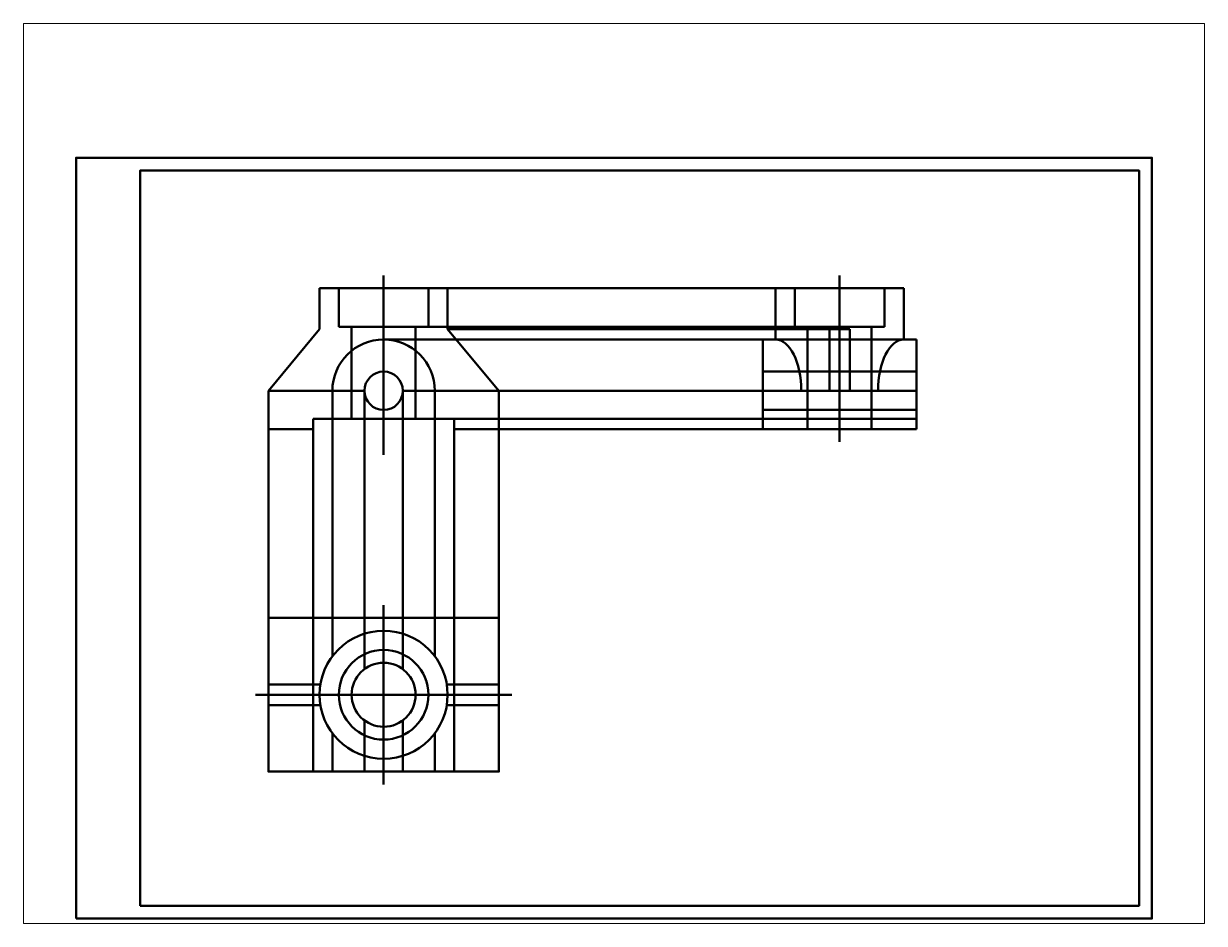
# Paper-space layout '布局1' of a CAD drawing. Header units: millimetres. Extents: x 1.05 to 9.45, y 0.8 to 7.2.
# The model-space entities are those that its viewports show. They can reach past a viewport. Long polylines and large blocks are cut down to what shows.
import ezdxf

# ---------------------------------------------------------------- set-up
doc = ezdxf.new("R2010")
doc.units = ezdxf.units.MM
doc.header["$MEASUREMENT"] = 0
doc.linetypes.add('CENTER', pattern=[2, 1.25, -0.25, 0.25, -0.25])
doc.linetypes.add('DASHED', pattern=[0.75, 0.5, -0.25])
for name, color, linetype, lineweight in [('点画线', 10, 'CENTER', 50), ('粗实线', 7, 'Continuous', 50), ('细实线', 80, 'Continuous', 50), ('虚线', 170, 'DASHED', 50)]:
    doc.layers.add(name, color=color, linetype=linetype, lineweight=lineweight)

msp = doc.modelspace()

# ---------------------------------------------------------------- linework, layer by layer
at = {"layer": '点画线'}
for p, q in [((120.06, 181.03), (120.06, 251.03)), ((298.09, 186.03), (298.09, 251.03)), ((120.06, 122.36), (120.06, 52.36)), ((170.06, 87.36), (70.06, 87.36))]:
    msp.add_line(p, q, dxfattribs=at)
at = {"layer": '粗实线'}
for p, q in [((120.06, 246.03), (95.06, 246.03)), ((95.06, 246.03), (95.06, 230.03)), ((120.06, 246.03), (145.06, 246.03)), ((145.06, 246.03), (145.06, 230.03)), ((273.09, 226.03), (273.09, 246.03)), ((273.09, 246.03), (298.09, 246.03)), ((323.09, 246.03), (298.09, 246.03)), ((323.09, 226.03), (323.09, 246.03)), ((95.06, 230.03), (75.06, 206.03)), ((145.06, 230.03), (165.06, 206.03)), ((268.09, 206.03), (268.09, 226.03)), ((268.09, 226.03), (273.09, 226.03)), ((294.09, 206.03), (294.09, 230.03)), ((294.09, 230.03), (298.09, 230.03)), ((302.09, 230.03), (298.09, 230.03)), ((302.09, 206.03), (302.09, 230.03)), ((328.09, 226.03), (323.09, 226.03)), ((328.09, 206.03), (328.09, 226.03)), ((100.06, 206.03), (75.06, 206.03)), ((75.06, 206.03), (75.06, 191.03)), ((112.56, 206.03), (100.06, 206.03)), ((140.06, 206.03), (127.56, 206.03)), ((165.06, 206.03), (140.06, 206.03)), ((165.06, 191.03), (165.06, 206.03)), ((328.09, 206.03), (268.09, 206.03)), ((268.09, 206.03), (268.09, 191.03)), ((268.09, 206.03), (328.09, 206.03)), ((268.09, 206.03), (283.09, 206.03)), ((328.09, 191.03), (328.09, 206.03)), ((92.56, 191.03), (92.56, 195.03)), ((92.56, 195.03), (147.56, 195.03)), ((147.56, 195.03), (147.56, 191.03)), ((75.06, 191.03), (92.56, 191.03)), ((147.56, 191.03), (165.06, 191.03)), ((268.09, 191.03), (328.09, 191.03)), ((100.06, 117.36), (100.06, 102.36)), ((140.06, 117.36), (140.06, 102.36)), ((75.06, 91.36), (95.38, 91.36)), ((165.06, 91.36), (144.74, 91.36)), ((75.06, 83.36), (95.38, 83.36)), ((165.06, 83.36), (144.74, 83.36)), ((100.06, 72.36), (100.06, 57.36)), ((140.06, 72.36), (140.06, 57.36))]:
    msp.add_line(p, q, dxfattribs=at)
for points in [[(25, 5), (415, 5), (415, 292), (25, 292)], [(75.06, 117.36), (165.06, 117.36), (165.06, 57.36), (75.06, 57.36)]]:
    msp.add_lwpolyline(points, close=True, dxfattribs=at)
for centre, radius in [((120.06, 206.03), 7.5), ((120.06, 87.36), 25), ((120.06, 87.36), 17.5), ((120.06, 87.36), 12.5)]:
    msp.add_circle(centre, radius, dxfattribs=at)
msp.add_arc((120.06, 206.03), 20, 0, 180, dxfattribs=at)
msp.add_ellipse((273.09, 206.03), major_axis=(0, 20), ratio=0.5, start_param=4.712389, end_param=6.283185, dxfattribs=at)
at = {"layer": '粗实线', "extrusion": (0, 0, -1)}
msp.add_ellipse((323.09, 206.03), major_axis=(0, 20), ratio=0.5, start_param=4.712389, end_param=6.283185, dxfattribs=at)
at = {"layer": '细实线'}
for p, q in [((145.06, 246.03), (298.09, 246.03)), ((137.56, 231.03), (298.09, 231.03)), ((120.06, 226.03), (323.09, 226.03)), ((145.06, 230.03), (298.09, 230.03)), ((100.06, 206.03), (100.06, 117.36)), ((112.56, 206.03), (112.56, 117.36)), ((127.56, 206.03), (127.56, 117.36)), ((140.06, 206.03), (140.06, 117.36)), ((165.06, 206.03), (328.09, 206.03)), ((147.56, 195.03), (268.09, 195.03)), ((75.06, 191.03), (75.06, 57.36)), ((92.56, 191.03), (92.56, 57.36)), ((147.56, 191.03), (147.56, 57.36)), ((165.06, 191.03), (268.09, 191.03)), ((165.06, 191.03), (165.06, 57.36))]:
    msp.add_line(p, q, dxfattribs=at)
msp.add_lwpolyline([(0, 0), (420, 0), (420, 297), (0, 297)], close=True, dxfattribs=at)
at = {"layer": '虚线'}
for p, q in [((102.56, 246.03), (102.56, 231.03)), ((137.56, 246.03), (137.56, 231.03)), ((280.59, 246.03), (280.59, 231.03)), ((315.59, 246.03), (315.59, 231.03)), ((102.56, 231.03), (120.06, 231.03)), ((107.56, 195.03), (107.56, 231.03)), ((137.56, 231.03), (120.06, 231.03)), ((132.56, 195.03), (132.56, 231.03)), ((285.59, 231.03), (280.59, 231.03)), ((298.09, 231.03), (285.59, 231.03)), ((285.59, 231.03), (285.59, 191.03)), ((298.09, 231.03), (310.59, 231.03)), ((310.59, 231.03), (315.59, 231.03)), ((310.59, 231.03), (310.59, 191.03)), ((298.09, 213.53), (268.09, 213.53)), ((298.09, 213.53), (328.09, 213.53)), ((298.09, 198.53), (268.09, 198.53)), ((298.09, 198.53), (328.09, 198.53)), ((268.09, 195.03), (328.09, 195.03)), ((92.56, 117.36), (92.56, 57.36)), ((112.56, 117.36), (112.56, 97.36)), ((127.56, 117.36), (127.56, 97.36)), ((147.56, 117.36), (147.56, 57.36)), ((112.56, 77.36), (112.56, 57.36)), ((127.56, 77.36), (127.56, 57.36))]:
    msp.add_line(p, q, dxfattribs=at)

psp = doc.layouts.new('布局1')

# ---------------------------------------------------------------- viewports
at = {"layer": '粗实线'}
psp.add_viewport(center=(5.25, 4), size=(8.4, 6.4), view_center_point=(210, 173.7282), view_height=351.212738, dxfattribs=at)

doc.saveas('drawing.dxf')
